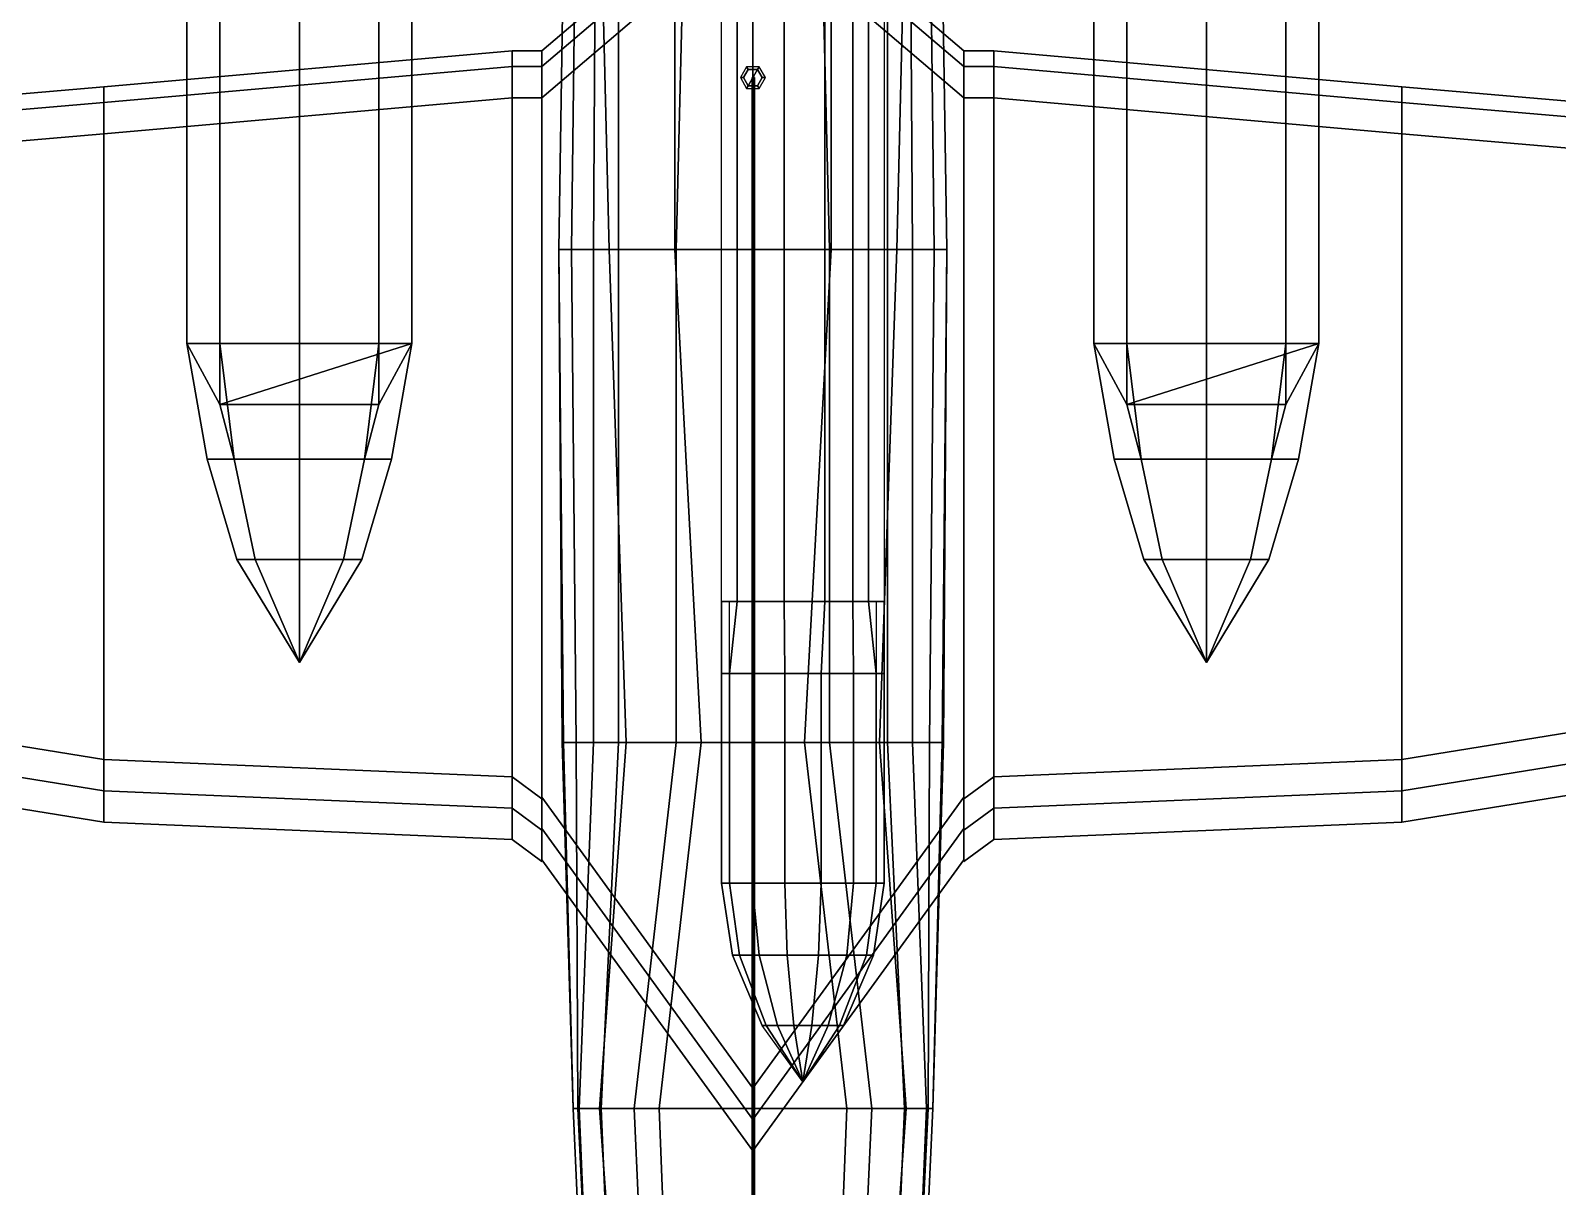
# Model space of a CAD drawing. Header units: millimetres. Extents: x -16.3 to 16.3, y -11.4 to 11.4.
# Drawn here: x -4.62 to 5.14, y -1.64 to 5.75 of the extents above; entities that cross this region are included whole.
import ezdxf

# ---------------------------------------------------------------- set-up
doc = ezdxf.new("R2010")
doc.units = ezdxf.units.MM
for name, color, linetype in [('doors', 5, 'Continuous'), ('engine_inner', 2, 'Continuous'), ('wing1', 1, 'Continuous'), ('wing2', 5, 'Continuous')]:
    doc.layers.add(name, color=color, linetype=linetype)

msp = doc.modelspace()

# ---------------------------------------------------------------- linework, layer by layer
for points in [[(-0.2, 7.75, 2.63), (-0.1, 7.75, 2.23), (-0.1, 2.1, 2.23), (-0.2, 2.1, 2.63)], [(-0.1, 7.75, 2.23), (0, 7.75, 2.1), (0, 2.1, 2.1), (-0.1, 2.1, 2.23)], [(0, 7.75, 2.1), (0.2, 7.75, 2), (0.2, 2.1, 2), (0, 2.1, 2.1)], [(0.2, 7.75, 2), (0.46, 7.75, 2), (0.46, 2.1, 2), (0.2, 2.1, 2)], [(0.64, 2.1, 2.1), (0.46, 2.1, 2), (0.46, 7.75, 2), (0.64, 7.75, 2.1)], [(0.74, 2.1, 2.23), (0.64, 2.1, 2.1), (0.64, 7.75, 2.1), (0.74, 7.75, 2.23)], [(0.84, 2.1, 2.63), (0.74, 2.1, 2.23), (0.74, 7.75, 2.23), (0.84, 7.75, 2.63)], [(-1.19, 7.64, 3.27), (-1, 7.64, 2.73), (-1.02, 4.35, 2.85), (-1.24, 4.35, 3.19)], [(-1.19, 7.64, 3.81), (-1.19, 7.64, 3.27), (-1.24, 4.35, 3.19), (-1.24, 4.35, 3.8)], [(-1.12, 7.64, 4.21), (-1.19, 7.64, 3.81), (-1.24, 4.35, 3.8), (-1.16, 4.35, 4.09)], [(-1, 7.64, 4.43), (-1.12, 7.64, 4.21), (-1.16, 4.35, 4.09), (-0.92, 4.35, 4.51)], [(-1, 7.64, 2.73), (-0.86, 7.64, 2.58), (-0.86, 4.35, 2.63), (-1.02, 4.35, 2.85)], [(-0.5, 7.64, 4.73), (-1, 7.64, 4.43), (-0.92, 4.35, 4.51), (-0.5, 4.35, 4.73)], [(-0.86, 7.64, 2.58), (-0.41, 7.64, 2.37), (-0.49, 4.35, 2.44), (-0.86, 4.35, 2.63)], [(0, 7.64, 4.77), (-0.5, 7.64, 4.73), (-0.5, 4.35, 4.73), (0, 4.35, 4.77)], [(0, 4.35, 2.42), (-0.49, 4.35, 2.44), (-0.41, 7.64, 2.37), (0, 7.64, 2.36)], [(0, 7.64, 2.36), (0.41, 7.64, 2.37), (0.49, 4.35, 2.44), (0, 4.35, 2.42)], [(0, 4.35, 4.77), (0.5, 4.35, 4.73), (0.5, 7.64, 4.73), (0, 7.64, 4.77)], [(0.86, 4.35, 2.63), (0.49, 4.35, 2.44), (0.41, 7.64, 2.37), (0.86, 7.64, 2.58)], [(0.5, 4.35, 4.73), (0.92, 4.35, 4.51), (1, 7.64, 4.43), (0.5, 7.64, 4.73)], [(1.02, 4.35, 2.85), (0.86, 4.35, 2.63), (0.86, 7.64, 2.58), (1, 7.64, 2.73)], [(0.92, 4.35, 4.51), (1.16, 4.35, 4.09), (1.12, 7.64, 4.21), (1, 7.64, 4.43)], [(1.24, 4.35, 3.19), (1.02, 4.35, 2.85), (1, 7.64, 2.73), (1.19, 7.64, 3.27)], [(1.16, 4.35, 4.09), (1.24, 4.35, 3.8), (1.19, 7.64, 3.81), (1.12, 7.64, 4.21)], [(1.24, 4.35, 3.8), (1.24, 4.35, 3.19), (1.19, 7.64, 3.27), (1.19, 7.64, 3.81)], [(-0.04, 5.5193, 4.76), (-0.08, 5.45, 4.75), (-0.06, 5.45, 5.84), (-0.03, 5.502, 5.84)], [(-0.03, 5.502, 5.84), (-0.06, 5.45, 5.84), (-0.03, 5.398, 5.84), (0.03, 5.502, 5.84)], [(0.04, 5.5193, 4.76), (-0.04, 5.5193, 4.76), (-0.03, 5.502, 5.84), (0.03, 5.502, 5.84)], [(0.03, 5.502, 5.84), (-0.03, 5.398, 5.84), (0.03, 5.398, 5.84), (0.06, 5.45, 5.84)], [(0.08, 5.45, 4.75), (0.04, 5.5193, 4.76), (0.03, 5.502, 5.84), (0.06, 5.45, 5.84)], [(-0.08, 5.45, 4.75), (-0.04, 5.3807, 4.76), (-0.03, 5.398, 5.84), (-0.06, 5.45, 5.84)], [(-0.04, 5.3807, 4.76), (0.04, 5.3807, 4.76), (0.03, 5.398, 5.84), (-0.03, 5.398, 5.84)], [(0.01, 5.45, 5.82), (-0.005, 5.45, 5.8287), (-0.005, -8.49, 6.68), (0.01, -8.49, 6.67)], [(-0.005, 5.45, 5.8287), (-0.005, 5.45, 5.8113), (-0.005, -8.49, 6.66), (-0.005, -8.49, 6.68)], [(-0.005, 5.45, 5.8113), (0.01, 5.45, 5.82), (0.01, -8.49, 6.67), (-0.005, -8.49, 6.66)], [(0.04, 5.3807, 4.76), (0.08, 5.45, 4.75), (0.06, 5.45, 5.84), (0.03, 5.398, 5.84)], [(-1.16, 4.35, 4.09), (-1.24, 4.35, 3.8), (-1.21, 1.2, 3.81), (-1.13, 1.2, 4.1)], [(-1.24, 4.35, 3.8), (-1.24, 4.35, 3.19), (-1.22, 1.2, 3.2), (-1.21, 1.2, 3.81)], [(-1.24, 4.35, 3.19), (-1.02, 4.35, 2.85), (-1.02, 1.2, 2.86), (-1.22, 1.2, 3.2)], [(-0.92, 4.35, 4.51), (-1.16, 4.35, 4.09), (-1.13, 1.2, 4.1), (-0.81, 1.2, 4.52)], [(-1.02, 4.35, 2.85), (-0.86, 4.35, 2.63), (-0.86, 1.2, 2.64), (-1.02, 1.2, 2.86)], [(-0.5, 4.35, 4.73), (-0.92, 4.35, 4.51), (-0.81, 1.2, 4.52), (-0.33, 1.2, 4.74)], [(-0.86, 4.35, 2.63), (-0.49, 4.35, 2.44), (-0.49, 1.2, 2.45), (-0.86, 1.2, 2.64)], [(0, 4.35, 4.77), (-0.5, 4.35, 4.73), (-0.33, 1.2, 4.74), (0, 1.2, 4.78)], [(0, 1.2, 2.43), (-0.49, 1.2, 2.45), (-0.49, 4.35, 2.44), (0, 4.35, 2.42)], [(0, 4.35, 2.42), (0.49, 4.35, 2.44), (0.49, 1.2, 2.45), (0, 1.2, 2.43)], [(0, 1.2, 4.78), (0.33, 1.2, 4.74), (0.5, 4.35, 4.73), (0, 4.35, 4.77)], [(0.33, 1.2, 4.74), (0.81, 1.2, 4.52), (0.92, 4.35, 4.51), (0.5, 4.35, 4.73)], [(0.86, 1.2, 2.64), (0.49, 1.2, 2.45), (0.49, 4.35, 2.44), (0.86, 4.35, 2.63)], [(0.81, 1.2, 4.52), (1.13, 1.2, 4.1), (1.16, 4.35, 4.09), (0.92, 4.35, 4.51)], [(1.02, 1.2, 2.86), (0.86, 1.2, 2.64), (0.86, 4.35, 2.63), (1.02, 4.35, 2.85)], [(1.22, 1.2, 3.2), (1.02, 1.2, 2.86), (1.02, 4.35, 2.85), (1.24, 4.35, 3.19)], [(1.13, 1.2, 4.1), (1.21, 1.2, 3.81), (1.24, 4.35, 3.8), (1.16, 4.35, 4.09)], [(1.21, 1.2, 3.81), (1.22, 1.2, 3.2), (1.24, 4.35, 3.19), (1.24, 4.35, 3.8)], [(-0.1485, 2.1, 2.7656), (-0.2, 2.1, 2.63), (-0.2, 1.64, 2.54), (-0.1485, 1.64, 2.7656)], [(-0.2, 2.1, 2.63), (-0.1, 2.1, 2.23), (-0.1485, 1.64, 2.3144), (-0.2, 1.64, 2.54)], [(-0.1, 2.1, 2.23), (0, 2.1, 2.1), (-0.0042, 1.64, 2.1334), (-0.1485, 1.64, 2.3144)], [(0, 2.1, 2.1), (0.2, 2.1, 2), (0.2043, 1.64, 2.033), (-0.0042, 1.64, 2.1334)], [(0.2, 2.1, 2), (0.46, 2.1, 2), (0.4357, 1.64, 2.033), (0.2043, 1.64, 2.033)], [(0.46, 2.1, 2), (0.64, 2.1, 2.1), (0.6442, 1.64, 2.1334), (0.4357, 1.64, 2.033)], [(0.64, 2.1, 2.1), (0.74, 2.1, 2.23), (0.7885, 1.64, 2.3144), (0.6442, 1.64, 2.1334)], [(0.74, 2.1, 2.23), (0.84, 2.1, 2.63), (0.84, 1.64, 2.54), (0.7885, 1.64, 2.3144)], [(0.84, 2.1, 2.63), (0.7885, 2.1, 2.7656), (0.7885, 1.64, 2.7656), (0.84, 1.64, 2.54)], [(-0.1485, 1.64, 2.7656), (-0.2, 1.64, 2.54), (-0.2, 0.3, 2.54), (-0.1485, 0.3, 2.7656)], [(-0.2, 1.64, 2.54), (-0.1485, 1.64, 2.3144), (-0.1485, 0.3, 2.3144), (-0.2, 0.3, 2.54)], [(-0.1485, 1.64, 2.3144), (-0.0042, 1.64, 2.1334), (-0.0042, 0.3, 2.1334), (-0.1485, 0.3, 2.3144)], [(-0.0042, 1.64, 2.1334), (0.2043, 1.64, 2.033), (0.2043, 0.3, 2.033), (-0.0042, 0.3, 2.1334)], [(0.2043, 1.64, 2.033), (0.4357, 1.64, 2.033), (0.4357, 0.3, 2.033), (0.2043, 0.3, 2.033)], [(0.4357, 1.64, 2.033), (0.6442, 1.64, 2.1334), (0.6442, 0.3, 2.1334), (0.4357, 0.3, 2.033)], [(0.6442, 1.64, 2.1334), (0.7885, 1.64, 2.3144), (0.7885, 0.3, 2.3144), (0.6442, 0.3, 2.1334)], [(0.84, 1.64, 2.54), (0.7885, 1.64, 2.7656), (0.7885, 0.3, 2.7656), (0.84, 0.3, 2.54)], [(0.7885, 1.64, 2.3144), (0.84, 1.64, 2.54), (0.84, 0.3, 2.54), (0.7885, 0.3, 2.3144)], [(-1.22, 1.2, 3.2), (-1.02, 1.2, 2.86), (-1.11, -1.14, 2.81), (-1.15, -1.14, 2.88)], [(-1.21, 1.2, 3.81), (-1.22, 1.2, 3.2), (-1.15, -1.14, 2.88), (-1.15, -1.14, 3.66)], [(-1.13, 1.2, 4.1), (-1.21, 1.2, 3.81), (-1.15, -1.14, 3.66), (-1.12, -1.14, 3.97)], [(-0.81, 1.2, 4.52), (-1.13, 1.2, 4.1), (-1.12, -1.14, 3.97), (-0.98, -1.14, 4.33)], [(-1.02, 1.2, 2.86), (-0.86, 1.2, 2.64), (-0.97, -1.14, 2.64), (-1.11, -1.14, 2.81)], [(-0.33, 1.2, 4.74), (-0.81, 1.2, 4.52), (-0.98, -1.14, 4.33), (-0.6, -1.14, 4.64)], [(-0.86, 1.2, 2.64), (-0.49, 1.2, 2.45), (-0.76, -1.14, 2.58), (-0.97, -1.14, 2.64)], [(0, -1.14, 2.54), (-0.76, -1.14, 2.58), (-0.49, 1.2, 2.45), (0, 1.2, 2.43)], [(0, 1.2, 4.78), (-0.33, 1.2, 4.74), (-0.6, -1.14, 4.64), (0, -1.14, 4.77)], [(0, -1.14, 4.77), (0.6, -1.14, 4.64), (0.33, 1.2, 4.74), (0, 1.2, 4.78)], [(0, 1.2, 2.43), (0.49, 1.2, 2.45), (0.76, -1.14, 2.58), (0, -1.14, 2.54)], [(0.6, -1.14, 4.64), (0.98, -1.14, 4.33), (0.81, 1.2, 4.52), (0.33, 1.2, 4.74)], [(0.97, -1.14, 2.64), (0.76, -1.14, 2.58), (0.49, 1.2, 2.45), (0.86, 1.2, 2.64)], [(0.98, -1.14, 4.33), (1.12, -1.14, 3.97), (1.13, 1.2, 4.1), (0.81, 1.2, 4.52)], [(1.11, -1.14, 2.81), (0.97, -1.14, 2.64), (0.86, 1.2, 2.64), (1.02, 1.2, 2.86)], [(1.15, -1.14, 2.88), (1.11, -1.14, 2.81), (1.02, 1.2, 2.86), (1.22, 1.2, 3.2)], [(1.12, -1.14, 3.97), (1.15, -1.14, 3.66), (1.21, 1.2, 3.81), (1.13, 1.2, 4.1)], [(1.15, -1.14, 3.66), (1.15, -1.14, 2.88), (1.22, 1.2, 3.2), (1.21, 1.2, 3.81)], [(-0.1303, -0.16, 2.58), (-0.2, 0.3, 2.54), (-0.1485, 0.3, 2.3144), (-0.0857, -0.16, 2.43)], [(-0.0857, -0.16, 2.7354), (-0.1485, 0.3, 2.7656), (-0.2, 0.3, 2.54), (-0.1303, -0.16, 2.58)], [(-0.0857, -0.16, 2.43), (-0.1485, 0.3, 2.3144), (-0.0042, 0.3, 2.1334), (0.0392, -0.16, 2.27)], [(0.0392, -0.16, 2.27), (-0.0042, 0.3, 2.1334), (0.2043, 0.3, 2.033), (0.2198, -0.16, 2.16)], [(0.2198, -0.16, 2.16), (0.2043, 0.3, 2.033), (0.4357, 0.3, 2.033), (0.4202, -0.16, 2.16)], [(0.4202, -0.16, 2.16), (0.4357, 0.3, 2.033), (0.6442, 0.3, 2.1334), (0.6008, -0.16, 2.27)], [(0.6008, -0.16, 2.27), (0.6442, 0.3, 2.1334), (0.7885, 0.3, 2.3144), (0.7257, -0.16, 2.43)], [(0.7257, -0.16, 2.43), (0.7885, 0.3, 2.3144), (0.84, 0.3, 2.54), (0.7703, -0.16, 2.58)], [(0.7703, -0.16, 2.58), (0.84, 0.3, 2.54), (0.7885, 0.3, 2.7656), (0.7257, -0.16, 2.7354)], [(0.06, -0.61, 2.63), (-0.1303, -0.16, 2.58), (-0.0857, -0.16, 2.43), (0.0857, -0.61, 2.53)], [(0.0857, -0.61, 2.69), (-0.0857, -0.16, 2.7354), (-0.1303, -0.16, 2.58), (0.06, -0.61, 2.63)], [(0.0857, -0.61, 2.53), (-0.0857, -0.16, 2.43), (0.0392, -0.16, 2.27), (0.1579, -0.61, 2.45)], [(0.1579, -0.61, 2.45), (0.0392, -0.16, 2.27), (0.2198, -0.16, 2.16), (0.2621, -0.61, 2.35)], [(0.2621, -0.61, 2.35), (0.2198, -0.16, 2.16), (0.4202, -0.16, 2.16), (0.3779, -0.61, 2.35)], [(0.3779, -0.61, 2.35), (0.4202, -0.16, 2.16), (0.6008, -0.16, 2.27), (0.4821, -0.61, 2.45)], [(0.4821, -0.61, 2.45), (0.6008, -0.16, 2.27), (0.7257, -0.16, 2.43), (0.5543, -0.61, 2.53)], [(0.5543, -0.61, 2.53), (0.7257, -0.16, 2.43), (0.7703, -0.16, 2.58), (0.58, -0.61, 2.63)], [(0.58, -0.61, 2.63), (0.7703, -0.16, 2.58), (0.7257, -0.16, 2.7354), (0.5543, -0.61, 2.69)], [(0.32, -0.97, 2.67), (0.06, -0.61, 2.63), (0.0857, -0.61, 2.53), (0.32, -0.97, 2.67)], [(0.32, -0.97, 2.67), (0.0857, -0.61, 2.53), (0.1579, -0.61, 2.45), (0.32, -0.97, 2.67)], [(0.32, -0.97, 2.67), (0.1579, -0.61, 2.45), (0.2621, -0.61, 2.35), (0.32, -0.97, 2.67)], [(0.32, -0.97, 2.67), (0.2621, -0.61, 2.35), (0.3779, -0.61, 2.35), (0.32, -0.97, 2.67)], [(0.32, -0.97, 2.67), (0.3779, -0.61, 2.35), (0.4821, -0.61, 2.45), (0.32, -0.97, 2.67)], [(0.32, -0.97, 2.67), (0.4821, -0.61, 2.45), (0.5543, -0.61, 2.53), (0.32, -0.97, 2.67)], [(0.32, -0.97, 2.67), (0.5543, -0.61, 2.53), (0.58, -0.61, 2.63), (0.32, -0.97, 2.67)], [(-1.15, -1.14, 3.66), (-1.15, -1.14, 2.88), (-1.01, -4.23, 3.16), (-1.01, -4.23, 3.94)], [(-1.15, -1.14, 2.88), (-1.11, -1.14, 2.81), (-0.98, -4.23, 3.09), (-1.01, -4.23, 3.16)], [(-1.12, -1.14, 3.97), (-1.15, -1.14, 3.66), (-1.01, -4.23, 3.94), (-0.97, -4.23, 4.3)], [(-0.98, -1.14, 4.33), (-1.12, -1.14, 3.97), (-0.97, -4.23, 4.3), (-0.76, -4.23, 4.54)], [(-1.11, -1.14, 2.81), (-0.97, -1.14, 2.64), (-0.84, -4.23, 2.92), (-0.98, -4.23, 3.09)], [(-0.6, -1.14, 4.64), (-0.98, -1.14, 4.33), (-0.76, -4.23, 4.54), (-0.48, -4.23, 4.67)], [(-0.97, -1.14, 2.64), (-0.76, -1.14, 2.58), (-0.62, -4.23, 2.86), (-0.84, -4.23, 2.92)], [(0, -4.23, 2.82), (-0.62, -4.23, 2.86), (-0.76, -1.14, 2.58), (0, -1.14, 2.54)], [(0, -1.14, 4.77), (-0.6, -1.14, 4.64), (-0.48, -4.23, 4.67), (0, -4.23, 4.7)], [(0, -4.23, 4.7), (0.48, -4.23, 4.67), (0.6, -1.14, 4.64), (0, -1.14, 4.77)], [(0, -1.14, 2.54), (0.76, -1.14, 2.58), (0.62, -4.23, 2.86), (0, -4.23, 2.82)], [(0.48, -4.23, 4.67), (0.76, -4.23, 4.54), (0.98, -1.14, 4.33), (0.6, -1.14, 4.64)], [(0.84, -4.23, 2.92), (0.62, -4.23, 2.86), (0.76, -1.14, 2.58), (0.97, -1.14, 2.64)], [(0.76, -4.23, 4.54), (0.97, -4.23, 4.3), (1.12, -1.14, 3.97), (0.98, -1.14, 4.33)], [(0.98, -4.23, 3.09), (0.84, -4.23, 2.92), (0.97, -1.14, 2.64), (1.11, -1.14, 2.81)], [(0.97, -4.23, 4.3), (1.01, -4.23, 3.94), (1.15, -1.14, 3.66), (1.12, -1.14, 3.97)], [(1.01, -4.23, 3.16), (0.98, -4.23, 3.09), (1.11, -1.14, 2.81), (1.15, -1.14, 2.88)], [(1.01, -4.23, 3.94), (1.01, -4.23, 3.16), (1.15, -1.14, 2.88), (1.15, -1.14, 3.66)]]:
    msp.add_3dface(points)
at = {"layer": 'doors'}
for points in [[(-3.4091, 7.12, 2.1909), (-2.9, 7.12, 1.98), (-2.9, 3.36, 1.98), (-3.4091, 3.36, 2.1909)], [(-2.9, 7.12, 1.98), (-2.3909, 7.12, 2.1909), (-2.3909, 3.36, 2.1909), (-2.9, 3.36, 1.98)], [(2.3909, 7.12, 2.1909), (2.9, 7.12, 1.98), (2.9, 3.36, 1.98), (2.3909, 3.36, 2.1909)], [(2.9, 7.12, 1.98), (3.4091, 7.12, 2.1909), (3.4091, 3.36, 2.1909), (2.9, 3.36, 1.98)]]:
    msp.add_3dface(points, dxfattribs=at)
at = {"layer": 'engine_inner'}
for points in [[(-3.4091, 8.17, 3.2091), (-3.62, 8.17, 2.7), (-3.62, 3.75, 2.7), (-3.4091, 3.75, 3.2091)], [(-3.62, 8.17, 2.7), (-3.4091, 8.17, 2.1909), (-3.4091, 3.36, 2.1909), (-3.62, 3.75, 2.7)], [(-2.9, 8.17, 3.42), (-3.4091, 8.17, 3.2091), (-3.4091, 3.75, 3.2091), (-2.9, 3.75, 3.42)], [(-2.3909, 8.17, 3.2091), (-2.9, 8.17, 3.42), (-2.9, 3.75, 3.42), (-2.3909, 3.75, 3.2091)], [(-2.18, 8.17, 2.7), (-2.3909, 8.17, 3.2091), (-2.3909, 3.75, 3.2091), (-2.18, 3.75, 2.7)], [(-2.3909, 8.17, 2.1909), (-2.18, 8.17, 2.7), (-2.18, 3.75, 2.7), (-2.3909, 3.36, 2.1909)], [(2.18, 8.17, 2.7), (2.3909, 8.17, 2.1909), (2.3909, 3.36, 2.1909), (2.18, 3.75, 2.7)], [(2.3909, 8.17, 3.2091), (2.18, 8.17, 2.7), (2.18, 3.75, 2.7), (2.3909, 3.75, 3.2091)], [(2.9, 8.17, 3.42), (2.3909, 8.17, 3.2091), (2.3909, 3.75, 3.2091), (2.9, 3.75, 3.42)], [(3.4091, 8.17, 3.2091), (2.9, 8.17, 3.42), (2.9, 3.75, 3.42), (3.4091, 3.75, 3.2091)], [(3.4091, 8.17, 2.1909), (3.62, 8.17, 2.7), (3.62, 3.75, 2.7), (3.4091, 3.36, 2.1909)], [(3.62, 8.17, 2.7), (3.4091, 8.17, 3.2091), (3.4091, 3.75, 3.2091), (3.62, 3.75, 2.7)], [(-3.4091, 3.75, 3.2091), (-3.62, 3.75, 2.7), (-3.49, 3.01, 2.7), (-3.3172, 3.01, 3.1172)], [(-3.62, 3.75, 2.7), (-3.4091, 3.36, 2.1909), (-3.3172, 3.01, 2.2828), (-3.49, 3.01, 2.7)], [(-3.4091, 3.36, 2.1909), (-3.62, 3.75, 2.7), (-2.18, 3.75, 2.7)], [(-2.9, 3.75, 3.42), (-3.4091, 3.75, 3.2091), (-3.3172, 3.01, 3.1172), (-2.9, 3.01, 3.29)], [(-2.9, 3.36, 1.98), (-3.4091, 3.36, 2.1909), (-2.18, 3.75, 2.7), (-2.3909, 3.36, 2.1909)], [(-2.3909, 3.75, 3.2091), (-2.9, 3.75, 3.42), (-2.9, 3.01, 3.29), (-2.4828, 3.01, 3.1172)], [(-2.18, 3.75, 2.7), (-2.3909, 3.75, 3.2091), (-2.4828, 3.01, 3.1172), (-2.31, 3.01, 2.7)], [(-2.3909, 3.36, 2.1909), (-2.18, 3.75, 2.7), (-2.31, 3.01, 2.7), (-2.4828, 3.01, 2.2828)], [(2.3909, 3.75, 3.2091), (2.18, 3.75, 2.7), (2.31, 3.01, 2.7), (2.4828, 3.01, 3.1172)], [(2.18, 3.75, 2.7), (2.3909, 3.36, 2.1909), (2.4828, 3.01, 2.2828), (2.31, 3.01, 2.7)], [(2.3909, 3.36, 2.1909), (2.18, 3.75, 2.7), (3.62, 3.75, 2.7)], [(2.9, 3.75, 3.42), (2.3909, 3.75, 3.2091), (2.4828, 3.01, 3.1172), (2.9, 3.01, 3.29)], [(2.9, 3.36, 1.98), (2.3909, 3.36, 2.1909), (3.62, 3.75, 2.7), (3.4091, 3.36, 2.1909)], [(3.4091, 3.75, 3.2091), (2.9, 3.75, 3.42), (2.9, 3.01, 3.29), (3.3172, 3.01, 3.1172)], [(3.62, 3.75, 2.7), (3.4091, 3.75, 3.2091), (3.3172, 3.01, 3.1172), (3.49, 3.01, 2.7)], [(3.4091, 3.36, 2.1909), (3.62, 3.75, 2.7), (3.49, 3.01, 2.7), (3.3172, 3.01, 2.2828)], [(-3.4091, 3.36, 2.1909), (-2.9, 3.36, 1.98), (-2.9, 3.01, 2.11), (-3.3172, 3.01, 2.2828)], [(-2.9, 3.36, 1.98), (-2.3909, 3.36, 2.1909), (-2.4828, 3.01, 2.2828), (-2.9, 3.01, 2.11)], [(2.3909, 3.36, 2.1909), (2.9, 3.36, 1.98), (2.9, 3.01, 2.11), (2.4828, 3.01, 2.2828)], [(2.9, 3.36, 1.98), (3.4091, 3.36, 2.1909), (3.3172, 3.01, 2.2828), (2.9, 3.01, 2.11)], [(-3.3172, 3.01, 3.1172), (-3.49, 3.01, 2.7), (-3.3, 2.37, 2.7), (-3.1828, 2.37, 2.9828)], [(-3.49, 3.01, 2.7), (-3.3172, 3.01, 2.2828), (-3.1828, 2.37, 2.4172), (-3.3, 2.37, 2.7)], [(-2.9, 3.01, 3.29), (-3.3172, 3.01, 3.1172), (-3.1828, 2.37, 2.9828), (-2.9, 2.37, 3.1)], [(-3.3172, 3.01, 2.2828), (-2.9, 3.01, 2.11), (-2.9, 2.37, 2.3), (-3.1828, 2.37, 2.4172)], [(-2.4828, 3.01, 3.1172), (-2.9, 3.01, 3.29), (-2.9, 2.37, 3.1), (-2.6172, 2.37, 2.9828)], [(-2.9, 3.01, 2.11), (-2.4828, 3.01, 2.2828), (-2.6172, 2.37, 2.4172), (-2.9, 2.37, 2.3)], [(-2.31, 3.01, 2.7), (-2.4828, 3.01, 3.1172), (-2.6172, 2.37, 2.9828), (-2.5, 2.37, 2.7)], [(-2.4828, 3.01, 2.2828), (-2.31, 3.01, 2.7), (-2.5, 2.37, 2.7), (-2.6172, 2.37, 2.4172)], [(2.4828, 3.01, 3.1172), (2.31, 3.01, 2.7), (2.5, 2.37, 2.7), (2.6172, 2.37, 2.9828)], [(2.31, 3.01, 2.7), (2.4828, 3.01, 2.2828), (2.6172, 2.37, 2.4172), (2.5, 2.37, 2.7)], [(2.4828, 3.01, 2.2828), (2.9, 3.01, 2.11), (2.9, 2.37, 2.3), (2.6172, 2.37, 2.4172)], [(2.9, 3.01, 3.29), (2.4828, 3.01, 3.1172), (2.6172, 2.37, 2.9828), (2.9, 2.37, 3.1)], [(2.9, 3.01, 2.11), (3.3172, 3.01, 2.2828), (3.1828, 2.37, 2.4172), (2.9, 2.37, 2.3)], [(3.3172, 3.01, 3.1172), (2.9, 3.01, 3.29), (2.9, 2.37, 3.1), (3.1828, 2.37, 2.9828)], [(3.49, 3.01, 2.7), (3.3172, 3.01, 3.1172), (3.1828, 2.37, 2.9828), (3.3, 2.37, 2.7)], [(3.3172, 3.01, 2.2828), (3.49, 3.01, 2.7), (3.3, 2.37, 2.7), (3.1828, 2.37, 2.4172)], [(-3.1828, 2.37, 2.9828), (-3.3, 2.37, 2.7), (-2.9, 1.71, 2.7)], [(-3.3, 2.37, 2.7), (-3.1828, 2.37, 2.4172), (-2.9, 1.71, 2.7)], [(-2.9, 2.37, 3.1), (-3.1828, 2.37, 2.9828), (-2.9, 1.71, 2.7)], [(-3.1828, 2.37, 2.4172), (-2.9, 2.37, 2.3), (-2.9, 1.71, 2.7)], [(-2.5, 2.37, 2.7), (-2.6172, 2.37, 2.9828), (-2.9, 1.71, 2.7)], [(-2.6172, 2.37, 2.9828), (-2.9, 2.37, 3.1), (-2.9, 1.71, 2.7)], [(-2.9, 2.37, 2.3), (-2.6172, 2.37, 2.4172), (-2.9, 1.71, 2.7)], [(-2.6172, 2.37, 2.4172), (-2.5, 2.37, 2.7), (-2.9, 1.71, 2.7)], [(2.6172, 2.37, 2.9828), (2.5, 2.37, 2.7), (2.9, 1.71, 2.7)], [(2.5, 2.37, 2.7), (2.6172, 2.37, 2.4172), (2.9, 1.71, 2.7)], [(2.9, 2.37, 3.1), (2.6172, 2.37, 2.9828), (2.9, 1.71, 2.7)], [(2.6172, 2.37, 2.4172), (2.9, 2.37, 2.3), (2.9, 1.71, 2.7)], [(3.1828, 2.37, 2.4172), (3.3, 2.37, 2.7), (2.9, 1.71, 2.7)], [(2.9, 2.37, 2.3), (3.1828, 2.37, 2.4172), (2.9, 1.71, 2.7)], [(3.1828, 2.37, 2.9828), (2.9, 2.37, 3.1), (2.9, 1.71, 2.7)], [(3.3, 2.37, 2.7), (3.1828, 2.37, 2.9828), (2.9, 1.71, 2.7)]]:
    msp.add_3dface(points, dxfattribs=at)
at = {"layer": 'wing1'}
for points in [[(-1.35, 5.32, 3.51), (0, 6.47, 3.51), (0, 6.77, 3.12), (-1.35, 5.62, 3.12)], [(-1.35, 5.62, 3.12), (0, 6.77, 3.12), (0, 6.67, 2.64), (-1.35, 5.52, 2.65)], [(-1.35, 5.52, 2.65), (0, 6.67, 2.64), (0, -1.41, 2.64), (-1.35, 0.45, 2.65)], [(0, -1.01, 3.51), (0, 6.47, 3.51), (-1.35, 5.32, 3.51), (-1.35, 0.85, 3.51)], [(-4.15, 5.09, 3.47), (-1.54, 5.32, 3.51), (-1.54, 5.62, 3.12), (-4.15, 5.39, 3.12)], [(-4.15, 5.39, 3.12), (-1.54, 5.62, 3.12), (-1.54, 5.52, 2.66), (-4.15, 5.29, 2.76)], [(-1.54, 5.32, 3.51), (-1.35, 5.32, 3.51), (-1.35, 5.62, 3.12), (-1.54, 5.62, 3.12)], [(-1.54, 5.62, 3.12), (-1.35, 5.62, 3.12), (-1.35, 5.52, 2.65), (-1.54, 5.52, 2.66)], [(-4.15, 5.29, 2.76), (-1.54, 5.52, 2.66), (-1.54, 0.58, 2.66), (-4.15, 0.69, 2.76)], [(-1.54, 5.52, 2.66), (-1.35, 5.52, 2.65), (-1.35, 0.44, 2.65), (-1.54, 0.58, 2.66)], [(-7.3, 4.82, 3.45), (-4.15, 5.09, 3.47), (-4.15, 5.39, 3.12), (-7.3, 5.12, 3.19)], [(-7.3, 5.12, 3.19), (-4.15, 5.39, 3.12), (-4.15, 5.29, 2.76), (-7.3, 5.02, 2.9)], [(-7.3, 5.02, 2.9), (-4.15, 5.29, 2.76), (-4.15, 0.69, 2.76), (-7.3, 1.2, 2.9)], [(-1.54, 0.98, 3.51), (-1.54, 5.32, 3.51), (-4.15, 5.09, 3.47), (-4.15, 1.09, 3.47)], [(-1.35, 0.84, 3.51), (-1.35, 5.32, 3.51), (-1.54, 5.32, 3.51), (-1.54, 0.98, 3.51)], [(-4.15, 1.09, 3.47), (-4.15, 5.09, 3.47), (-7.3, 4.82, 3.45), (-7.3, 1.6, 3.45)], [(-7.3, 1.4, 3.19), (-4.15, 0.89, 3.12), (-4.15, 1.09, 3.47), (-7.3, 1.6, 3.45)], [(-7.3, 1.2, 2.9), (-4.15, 0.69, 2.76), (-4.15, 0.89, 3.12), (-7.3, 1.4, 3.19)], [(-4.15, 0.89, 3.12), (-1.54, 0.78, 3.12), (-1.54, 0.98, 3.51), (-4.15, 1.09, 3.47)], [(-1.54, 0.78, 3.12), (-1.35, 0.64, 3.12), (-1.35, 0.84, 3.51), (-1.54, 0.98, 3.51)], [(-4.15, 0.69, 2.76), (-1.54, 0.58, 2.66), (-1.54, 0.78, 3.12), (-4.15, 0.89, 3.12)], [(-1.35, 0.65, 3.12), (0, -1.21, 3.12), (0, -1.01, 3.51), (-1.35, 0.85, 3.51)], [(-1.54, 0.58, 2.66), (-1.35, 0.44, 2.65), (-1.35, 0.64, 3.12), (-1.54, 0.78, 3.12)], [(-1.35, 0.45, 2.65), (0, -1.41, 2.64), (0, -1.21, 3.12), (-1.35, 0.65, 3.12)]]:
    msp.add_3dface(points, dxfattribs=at)
at = {"layer": 'wing2'}
for points in [[(1.35, 5.32, 3.51), (0, 6.47, 3.51), (0, 6.77, 3.12), (1.35, 5.62, 3.12)], [(1.35, 5.62, 3.12), (0, 6.77, 3.12), (0, 6.67, 2.64), (1.35, 5.52, 2.65)], [(1.35, 5.52, 2.65), (0, 6.67, 2.64), (0, -1.41, 2.64), (1.35, 0.45, 2.65)], [(0, -1.01, 3.51), (0, 6.47, 3.51), (1.35, 5.32, 3.51), (1.35, 0.85, 3.51)], [(1.54, 5.32, 3.51), (1.35, 5.32, 3.51), (1.35, 5.62, 3.12), (1.54, 5.62, 3.12)], [(1.54, 5.62, 3.12), (1.35, 5.62, 3.12), (1.35, 5.52, 2.65), (1.54, 5.52, 2.66)], [(4.15, 5.09, 3.47), (1.54, 5.32, 3.51), (1.54, 5.62, 3.12), (4.15, 5.39, 3.12)], [(4.15, 5.39, 3.12), (1.54, 5.62, 3.12), (1.54, 5.52, 2.66), (4.15, 5.29, 2.76)], [(1.54, 5.52, 2.66), (1.35, 5.52, 2.65), (1.35, 0.44, 2.65), (1.54, 0.58, 2.66)], [(4.15, 5.29, 2.76), (1.54, 5.52, 2.66), (1.54, 0.58, 2.66), (4.15, 0.69, 2.76)], [(7.3, 4.82, 3.45), (4.15, 5.09, 3.47), (4.15, 5.39, 3.12), (7.3, 5.12, 3.19)], [(7.3, 5.12, 3.19), (4.15, 5.39, 3.12), (4.15, 5.29, 2.76), (7.3, 5.02, 2.9)], [(1.35, 0.84, 3.51), (1.35, 5.32, 3.51), (1.54, 5.32, 3.51), (1.54, 0.98, 3.51)], [(1.54, 0.98, 3.51), (1.54, 5.32, 3.51), (4.15, 5.09, 3.47), (4.15, 1.09, 3.47)], [(7.3, 5.02, 2.9), (4.15, 5.29, 2.76), (4.15, 0.69, 2.76), (7.3, 1.2, 2.9)], [(4.15, 1.09, 3.47), (4.15, 5.09, 3.47), (7.3, 4.82, 3.45), (7.3, 1.6, 3.45)], [(7.3, 1.4, 3.19), (4.15, 0.89, 3.12), (4.15, 1.09, 3.47), (7.3, 1.6, 3.45)], [(7.3, 1.2, 2.9), (4.15, 0.69, 2.76), (4.15, 0.89, 3.12), (7.3, 1.4, 3.19)], [(4.15, 0.89, 3.12), (1.54, 0.78, 3.12), (1.54, 0.98, 3.51), (4.15, 1.09, 3.47)], [(1.54, 0.78, 3.12), (1.35, 0.64, 3.12), (1.35, 0.84, 3.51), (1.54, 0.98, 3.51)], [(4.15, 0.69, 2.76), (1.54, 0.58, 2.66), (1.54, 0.78, 3.12), (4.15, 0.89, 3.12)], [(1.35, 0.65, 3.12), (0, -1.21, 3.12), (0, -1.01, 3.51), (1.35, 0.85, 3.51)], [(1.54, 0.58, 2.66), (1.35, 0.44, 2.65), (1.35, 0.64, 3.12), (1.54, 0.78, 3.12)], [(1.35, 0.45, 2.65), (0, -1.41, 2.64), (0, -1.21, 3.12), (1.35, 0.65, 3.12)]]:
    msp.add_3dface(points, dxfattribs=at)

doc.saveas('drawing.dxf')
